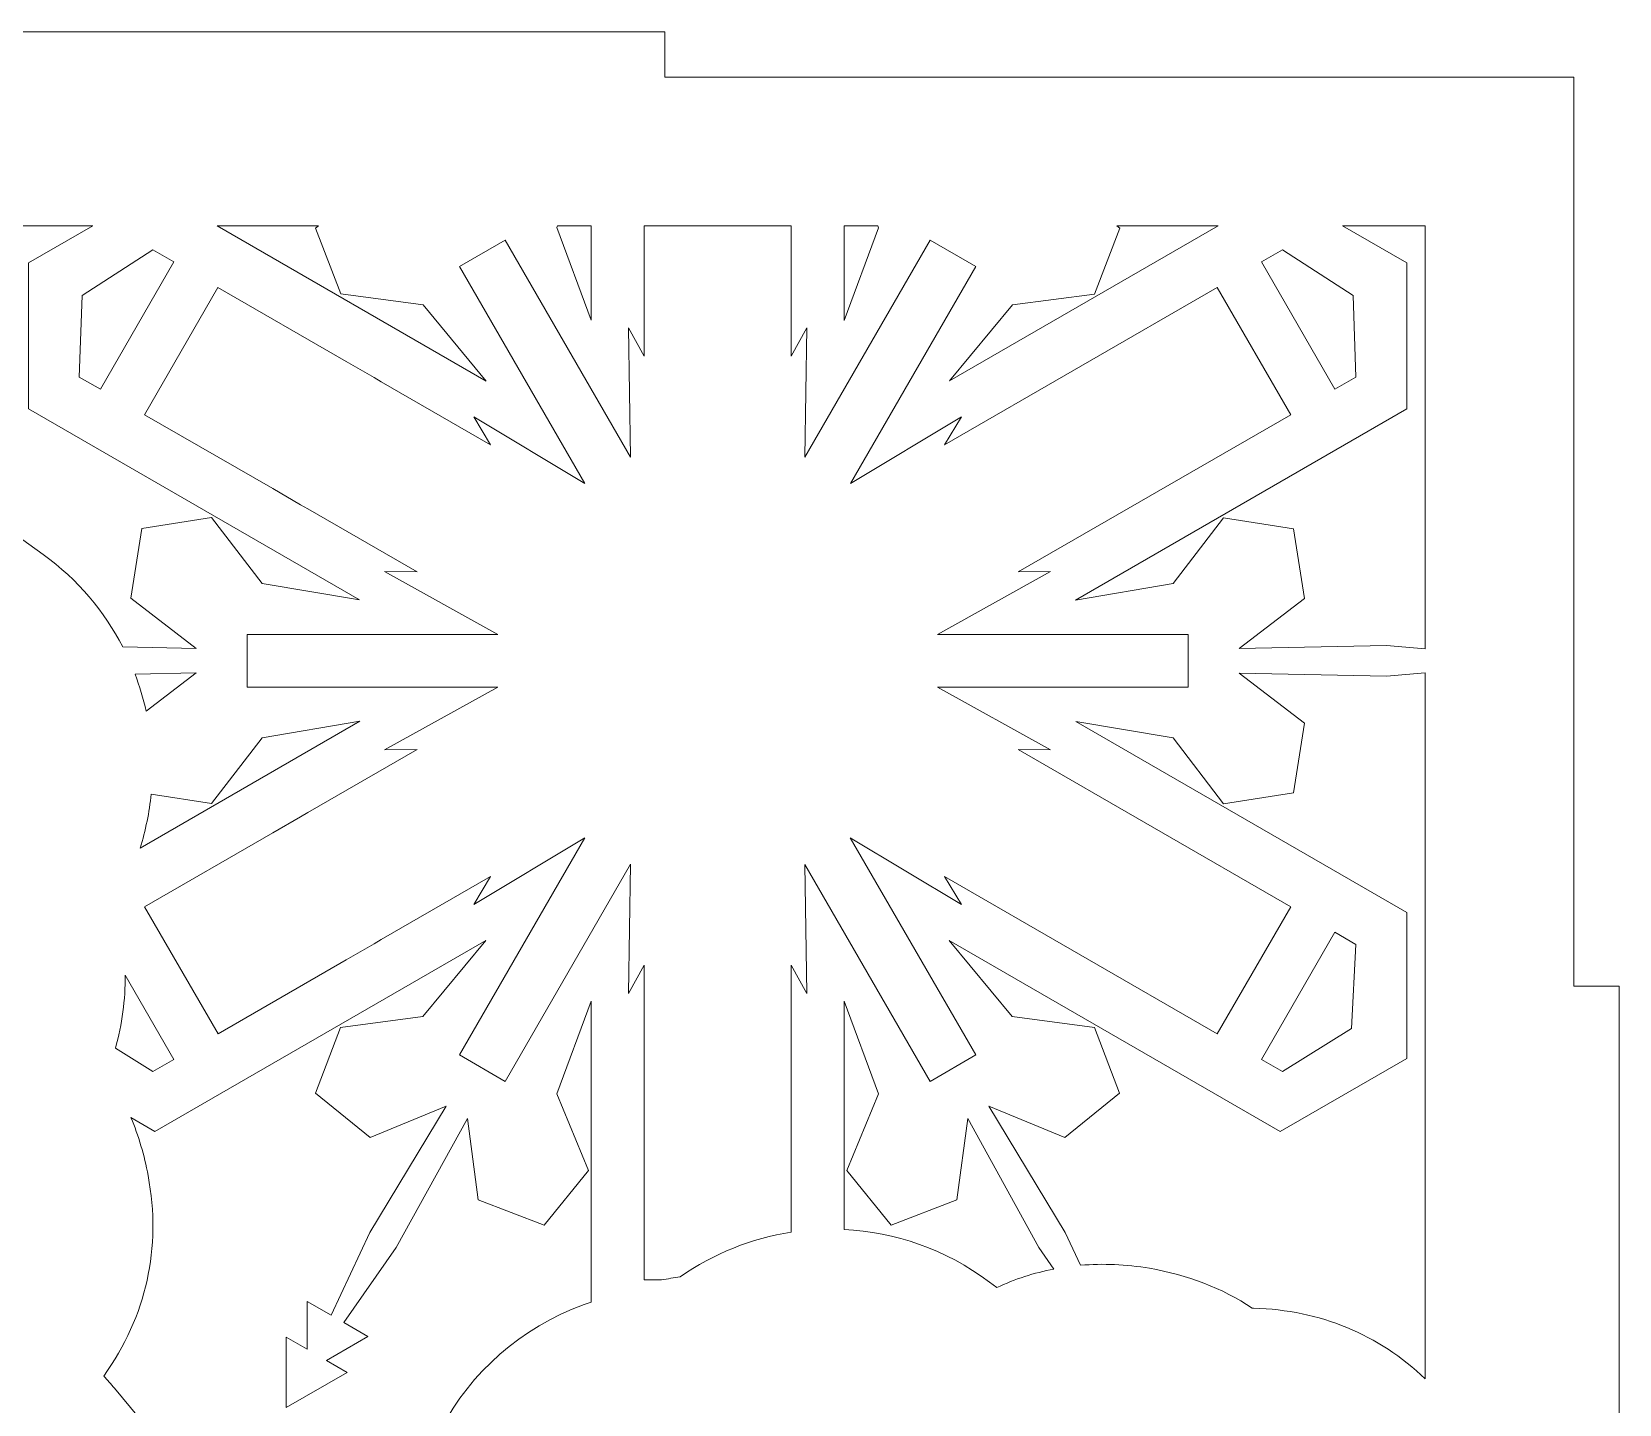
# Model space of a CAD drawing. Header units: millimetres. Extents: x -1983 to 1983, y -412 to 412.
# Drawn here: x -325 to -219.8, y 235.1 to 326 of the extents above; entities that cross this region are included whole.
import ezdxf

# ---------------------------------------------------------------- set-up
doc = ezdxf.new("R2010")
doc.units = ezdxf.units.MM
doc.header["$MEASUREMENT"] = 0
doc.layers.add('Camada 1', color=7, linetype='Continuous')

msp = doc.modelspace()

# ---------------------------------------------------------------- linework, layer by layer
at = {"layer": 'Camada 1', "color": 250, "lineweight": 9}
for points, knots in [([(-523.8491, 202.5711), (-523.8491, 202.5711), (-523.8491, 142.3711), (-523.8491, 142.3711), (-523.8491, 142.3711), (-523.8491, 142.3711), (-526.8491, 142.3711), (-526.8491, 142.3711), (-526.8491, 142.3711), (-526.8491, 142.3711), (-526.8491, 82.1711), (-526.8491, 82.1711), (-526.8491, 82.1711), (-526.8491, 82.1711), (-523.8491, 82.1711), (-523.8491, 82.1711), (-523.8491, 82.1711), (-523.8491, 82.1711), (-523.8491, 21.9711), (-523.8491, 21.9711), (-523.8491, 21.9711), (-523.8491, 21.9711), (-463.6491, 21.9711), (-463.6491, 21.9711), (-463.6491, 21.9711), (-463.6491, 21.9711), (-463.6491, 18.9711), (-463.6491, 18.9711), (-463.6491, 18.9711), (-463.6491, 18.9711), (-403.4491, 18.9711), (-403.4491, 18.9711), (-403.4491, 18.9711), (-403.4491, 18.9711), (-403.4491, 21.9711), (-403.4491, 21.9711), (-403.4491, 21.9711), (-403.4491, 21.9711), (-343.2491, 21.9711), (-343.2491, 21.9711), (-343.2491, 21.9711), (-343.2491, 21.9711), (-343.2491, 18.9711), (-343.2491, 18.9711), (-343.2491, 18.9711), (-343.2491, 18.9711), (-283.0491, 18.9711), (-283.0491, 18.9711), (-283.0491, 18.9711), (-283.0491, 18.9711), (-283.0491, 21.9711), (-283.0491, 21.9711), (-283.0491, 21.9711), (-283.0491, 21.9711), (-222.8491, 21.9711), (-222.8491, 21.9711), (-222.8491, 21.9711), (-222.8491, 21.9711), (-222.8491, 82.1711), (-222.8491, 82.1711), (-222.8491, 82.1711), (-222.8491, 82.1711), (-219.8491, 82.1711), (-219.8491, 82.1711), (-219.8491, 82.1711), (-219.8491, 82.1711), (-219.8491, 142.3711), (-219.8491, 142.3711), (-219.8491, 142.3711), (-219.8491, 142.3711), (-222.8491, 142.3711), (-222.8491, 142.3711), (-222.8491, 142.3711), (-222.8491, 142.3711), (-222.8491, 202.5711), (-222.8491, 202.5711), (-222.8491, 202.5711), (-222.8491, 202.5711), (-219.8491, 202.5711), (-219.8491, 202.5711), (-219.8491, 202.5711), (-219.8491, 202.5711), (-219.8491, 262.7711), (-219.8491, 262.7711), (-219.8491, 262.7711), (-219.8491, 262.7711), (-222.8491, 262.7711), (-222.8491, 262.7711), (-222.8491, 262.7711), (-222.8491, 262.7711), (-222.8491, 322.9711), (-222.8491, 322.9711), (-222.8491, 322.9711), (-222.8491, 322.9711), (-283.0491, 322.9711), (-283.0491, 322.9711), (-283.0491, 322.9711), (-283.0491, 322.9711), (-283.0491, 325.9711), (-283.0491, 325.9711), (-283.0491, 325.9711), (-283.0491, 325.9711), (-343.2491, 325.9711), (-343.2491, 325.9711), (-343.2491, 325.9711), (-343.2491, 325.9711), (-343.2491, 322.9711), (-343.2491, 322.9711), (-343.2491, 322.9711), (-343.2491, 322.9711), (-403.4491, 322.9711), (-403.4491, 322.9711), (-403.4491, 322.9711), (-403.4491, 322.9711), (-403.4491, 325.9711), (-403.4491, 325.9711), (-403.4491, 325.9711), (-403.4491, 325.9711), (-463.6491, 325.9711), (-463.6491, 325.9711), (-463.6491, 325.9711), (-463.6491, 325.9711), (-463.6491, 322.9711), (-463.6491, 322.9711), (-463.6491, 322.9711), (-463.6491, 322.9711), (-523.8491, 322.9711), (-523.8491, 322.9711), (-523.8491, 322.9711), (-523.8491, 322.9711), (-523.8491, 262.7711), (-523.8491, 262.7711), (-523.8491, 262.7711), (-523.8491, 262.7711), (-526.8491, 262.7711), (-526.8491, 262.7711), (-526.8491, 262.7711), (-526.8491, 262.7711), (-526.8491, 202.5711), (-526.8491, 202.5711), (-526.8491, 202.5711), (-526.8491, 202.5711), (-523.8491, 202.5711), (-523.8491, 202.5711)], [0, 0, 0, 0, 0.02702703, 0.02702703, 0.02702703, 0.02702703, 0.05405405, 0.05405405, 0.05405405, 0.05405405, 0.08108108, 0.08108108, 0.08108108, 0.08108108, 0.10810811, 0.10810811, 0.10810811, 0.10810811, 0.13513514, 0.13513514, 0.13513514, 0.13513514, 0.16216216, 0.16216216, 0.16216216, 0.16216216, 0.18918919, 0.18918919, 0.18918919, 0.18918919, 0.21621622, 0.21621622, 0.21621622, 0.21621622, 0.24324324, 0.24324324, 0.24324324, 0.24324324, 0.27027027, 0.27027027, 0.27027027, 0.27027027, 0.2972973, 0.2972973, 0.2972973, 0.2972973, 0.32432432, 0.32432432, 0.32432432, 0.32432432, 0.35135135, 0.35135135, 0.35135135, 0.35135135, 0.37837838, 0.37837838, 0.37837838, 0.37837838, 0.40540541, 0.40540541, 0.40540541, 0.40540541, 0.43243243, 0.43243243, 0.43243243, 0.43243243, 0.45945946, 0.45945946, 0.45945946, 0.45945946, 0.48648649, 0.48648649, 0.48648649, 0.48648649, 0.51351351, 0.51351351, 0.51351351, 0.51351351, 0.54054054, 0.54054054, 0.54054054, 0.54054054, 0.56756757, 0.56756757, 0.56756757, 0.56756757, 0.59459459, 0.59459459, 0.59459459, 0.59459459, 0.62162162, 0.62162162, 0.62162162, 0.62162162, 0.64864865, 0.64864865, 0.64864865, 0.64864865, 0.67567568, 0.67567568, 0.67567568, 0.67567568, 0.7027027, 0.7027027, 0.7027027, 0.7027027, 0.72972973, 0.72972973, 0.72972973, 0.72972973, 0.75675676, 0.75675676, 0.75675676, 0.75675676, 0.78378378, 0.78378378, 0.78378378, 0.78378378, 0.81081081, 0.81081081, 0.81081081, 0.81081081, 0.83783784, 0.83783784, 0.83783784, 0.83783784, 0.86486486, 0.86486486, 0.86486486, 0.86486486, 0.89189189, 0.89189189, 0.89189189, 0.89189189, 0.91891892, 0.91891892, 0.91891892, 0.91891892, 0.94594595, 0.94594595, 0.94594595, 0.94594595, 1, 1, 1, 1]), ([(-369.2129, 313.1269), (-369.2129, 313.1269), (-320.9289, 313.1269), (-320.9289, 313.1269), (-320.9289, 313.1269), (-320.9289, 313.1269), (-325.1932, 310.6673), (-325.1932, 310.6673), (-325.1932, 310.6673), (-325.1932, 310.6673), (-325.1932, 300.9932), (-325.1932, 300.9932), (-325.1932, 300.9932), (-325.1932, 300.9932), (-303.2836, 288.347), (-303.2836, 288.347), (-303.2836, 288.347), (-303.2836, 288.347), (-309.7248, 289.4339), (-309.7248, 289.4339), (-309.7248, 289.4339), (-309.7248, 289.4339), (-313.0689, 293.7903), (-313.0689, 293.7903), (-313.0689, 293.7903), (-313.0689, 293.7903), (-317.6838, 293.0628), (-317.6838, 293.0628), (-317.6838, 293.0628), (-317.6838, 293.0628), (-318.411, 288.4482), (-318.411, 288.4482), (-318.411, 288.4482), (-318.411, 288.4482), (-314.0924, 285.1329), (-314.0924, 285.1329), (-314.0924, 285.1329), (-314.0924, 285.1329), (-318.9457, 285.2298), (-318.9457, 285.2298), (-318.9457, 285.2298), (-320.1606, 287.5814), (-321.9275, 289.6885), (-324.2132, 291.3392), (-324.2132, 291.3392), (-324.2132, 291.3392), (-326.1262, 292.7206), (-326.1262, 292.7206), (-326.1262, 292.7206), (-331.8279, 296.838), (-339.1596, 297.0962), (-344.9797, 293.7461), (-344.9797, 293.7461), (-347.0278, 295.2649), (-349.2642, 296.2735), (-351.6522, 296.76), (-351.6522, 296.76), (-352.2466, 299.3397), (-353.4393, 301.8202), (-355.2457, 303.9871), (-355.2457, 303.9871), (-355.2457, 303.9871), (-356.8397, 305.9004), (-356.8397, 305.9004), (-356.8397, 305.9004), (-359.6764, 309.3042), (-363.2705, 311.3395), (-367.5597, 311.9734), (-367.5597, 311.9734), (-368.094, 312.393), (-368.6463, 312.7775), (-369.2129, 313.1269)], [0, 0, 0, 0, 0.05263158, 0.05263158, 0.05263158, 0.05263158, 0.10526316, 0.10526316, 0.10526316, 0.10526316, 0.15789474, 0.15789474, 0.15789474, 0.15789474, 0.21052632, 0.21052632, 0.21052632, 0.21052632, 0.26315789, 0.26315789, 0.26315789, 0.26315789, 0.31578947, 0.31578947, 0.31578947, 0.31578947, 0.36842105, 0.36842105, 0.36842105, 0.36842105, 0.42105263, 0.42105263, 0.42105263, 0.42105263, 0.47368421, 0.47368421, 0.47368421, 0.47368421, 0.52631579, 0.52631579, 0.52631579, 0.52631579, 0.57894737, 0.57894737, 0.57894737, 0.57894737, 0.63157895, 0.63157895, 0.63157895, 0.63157895, 0.68421053, 0.68421053, 0.68421053, 0.68421053, 0.73684211, 0.73684211, 0.73684211, 0.73684211, 0.78947368, 0.78947368, 0.78947368, 0.78947368, 0.84210526, 0.84210526, 0.84210526, 0.84210526, 0.89473684, 0.89473684, 0.89473684, 0.89473684, 1, 1, 1, 1]), ([(-284.4223, 313.1269), (-284.4223, 313.1269), (-274.6938, 313.1269), (-274.6938, 313.1269), (-274.6938, 313.1269), (-274.6938, 313.1269), (-274.6938, 312.8353), (-274.6938, 312.8353), (-274.6938, 312.8353), (-274.6938, 312.8353), (-274.6938, 304.4846), (-274.6938, 304.4846), (-274.6938, 304.4846), (-274.6938, 304.4846), (-273.6507, 306.3663), (-273.6507, 306.3663), (-273.6507, 306.3663), (-273.6507, 306.3663), (-273.7914, 297.8007), (-273.7914, 297.8007), (-273.7914, 297.8007), (-273.7914, 297.8007), (-265.4929, 312.1725), (-265.4929, 312.1725), (-265.4929, 312.1725), (-265.4929, 312.1725), (-262.4668, 310.4213), (-262.4668, 310.4213), (-262.4668, 310.4213), (-262.4668, 310.4213), (-270.7655, 296.0493), (-270.7655, 296.0493), (-270.7655, 296.0493), (-270.7655, 296.0493), (-263.4168, 300.4564), (-263.4168, 300.4564), (-263.4168, 300.4564), (-263.4168, 300.4564), (-264.5251, 298.6081), (-264.5251, 298.6081), (-264.5251, 298.6081), (-264.5251, 298.6081), (-246.4709, 309.0355), (-246.4709, 309.0355), (-246.4709, 309.0355), (-246.4709, 309.0355), (-241.6059, 300.609), (-241.6059, 300.609), (-241.6059, 300.609), (-241.6059, 300.609), (-259.6505, 290.1922), (-259.6505, 290.1922), (-259.6505, 290.1922), (-259.6505, 290.1922), (-257.5093, 290.2245), (-257.5093, 290.2245), (-257.5093, 290.2245), (-257.5093, 290.2245), (-264.998, 286.0613), (-264.998, 286.0613), (-264.998, 286.0613), (-264.998, 286.0613), (-248.4019, 286.0613), (-248.4019, 286.0613), (-248.4019, 286.0613), (-248.4019, 286.0613), (-248.4019, 282.569), (-248.4019, 282.569), (-248.4019, 282.569), (-248.4019, 282.569), (-264.998, 282.569), (-264.998, 282.569), (-264.998, 282.569), (-264.998, 282.569), (-257.5093, 278.4057), (-257.5093, 278.4057), (-257.5093, 278.4057), (-257.5093, 278.4057), (-259.6616, 278.4432), (-259.6616, 278.4432), (-259.6616, 278.4432), (-259.6616, 278.4432), (-241.6075, 268.0223), (-241.6075, 268.0223), (-241.6075, 268.0223), (-241.6075, 268.0223), (-246.4716, 259.5971), (-246.4716, 259.5971), (-246.4716, 259.5971), (-246.4716, 259.5971), (-264.5251, 270.0151), (-264.5251, 270.0151), (-264.5251, 270.0151), (-264.5251, 270.0151), (-263.4168, 268.1716), (-263.4168, 268.1716), (-263.4168, 268.1716), (-263.4168, 268.1716), (-270.7692, 272.5826), (-270.7692, 272.5826), (-270.7692, 272.5826), (-270.7692, 272.5826), (-262.4668, 258.205), (-262.4668, 258.205), (-262.4668, 258.205), (-262.4668, 258.205), (-265.4929, 256.4574), (-265.4929, 256.4574), (-265.4929, 256.4574), (-265.4929, 256.4574), (-273.7914, 270.8259), (-273.7914, 270.8259), (-273.7914, 270.8259), (-273.7914, 270.8259), (-273.6507, 262.2657), (-273.6507, 262.2657), (-273.6507, 262.2657), (-273.6507, 262.2657), (-274.6938, 264.149), (-274.6938, 264.149), (-274.6938, 264.149), (-274.6938, 264.149), (-274.6938, 246.4642), (-274.6938, 246.4642), (-274.6938, 246.4642), (-277.2992, 246.0614), (-279.8199, 245.0669), (-282.0445, 243.4999), (-282.0445, 243.4999), (-282.4526, 243.4496), (-282.8618, 243.3842), (-283.2712, 243.3041), (-283.2712, 243.3041), (-283.2712, 243.3041), (-284.4223, 243.3041), (-284.4223, 243.3041), (-284.4223, 243.3041), (-284.4223, 243.3041), (-284.4223, 264.149), (-284.4223, 264.149), (-284.4223, 264.149), (-284.4223, 264.149), (-285.4678, 262.2657), (-285.4678, 262.2657), (-285.4678, 262.2657), (-285.4678, 262.2657), (-285.3254, 270.8333), (-285.3254, 270.8333), (-285.3254, 270.8333), (-285.3254, 270.8333), (-293.6236, 256.4574), (-293.6236, 256.4574), (-293.6236, 256.4574), (-293.6236, 256.4574), (-296.654, 258.205), (-296.654, 258.205), (-296.654, 258.205), (-296.654, 258.205), (-288.3514, 272.5826), (-288.3514, 272.5826), (-288.3514, 272.5826), (-288.3514, 272.5826), (-295.7004, 268.1716), (-295.7004, 268.1716), (-295.7004, 268.1716), (-295.7004, 268.1716), (-294.5914, 270.0151), (-294.5914, 270.0151), (-294.5914, 270.0151), (-294.5914, 270.0151), (-301.828, 265.8429), (-301.828, 265.8429), (-301.828, 265.8429), (-301.828, 265.8429), (-302.3083, 265.5645), (-302.3083, 265.5645), (-302.3083, 265.5645), (-302.3083, 265.5645), (-304.1569, 264.497), (-304.1569, 264.497), (-304.1569, 264.497), (-304.1569, 264.497), (-312.6429, 259.5964), (-312.6429, 259.5964), (-312.6429, 259.5964), (-312.6429, 259.5964), (-317.5063, 268.0203), (-317.5063, 268.0203), (-317.5063, 268.0203), (-317.5063, 268.0203), (-309.019, 272.9222), (-309.019, 272.9222), (-309.019, 272.9222), (-309.019, 272.9222), (-307.1728, 273.9842), (-307.1728, 273.9842), (-307.1728, 273.9842), (-307.1728, 273.9842), (-306.6907, 274.2658), (-306.6907, 274.2658), (-306.6907, 274.2658), (-306.6907, 274.2658), (-299.4538, 278.4432), (-299.4538, 278.4432), (-299.4538, 278.4432), (-299.4538, 278.4432), (-301.6079, 278.4057), (-301.6079, 278.4057), (-301.6079, 278.4057), (-301.6079, 278.4057), (-294.1184, 282.569), (-294.1184, 282.569), (-294.1184, 282.569), (-294.1184, 282.569), (-310.7142, 282.569), (-310.7142, 282.569), (-310.7142, 282.569), (-310.7142, 282.569), (-310.7142, 286.0613), (-310.7142, 286.0613), (-310.7142, 286.0613), (-310.7142, 286.0613), (-294.1162, 286.0613), (-294.1162, 286.0613), (-294.1162, 286.0613), (-294.1162, 286.0613), (-301.6079, 290.2245), (-301.6079, 290.2245), (-301.6079, 290.2245), (-301.6079, 290.2245), (-299.4627, 290.1922), (-299.4627, 290.1922), (-299.4627, 290.1922), (-299.4627, 290.1922), (-306.6907, 294.3662), (-306.6907, 294.3662), (-306.6907, 294.3662), (-306.6907, 294.3662), (-307.1728, 294.6373), (-307.1728, 294.6373), (-307.1728, 294.6373), (-307.1728, 294.6373), (-309.019, 295.7101), (-309.019, 295.7101), (-309.019, 295.7101), (-309.019, 295.7101), (-317.5079, 300.6093), (-317.5079, 300.6093), (-317.5079, 300.6093), (-317.5079, 300.6093), (-312.6445, 309.0341), (-312.6445, 309.0341), (-312.6445, 309.0341), (-312.6445, 309.0341), (-304.1569, 304.1309), (-304.1569, 304.1309), (-304.1569, 304.1309), (-304.1569, 304.1309), (-302.3083, 303.0655), (-302.3083, 303.0655), (-302.3083, 303.0655), (-302.3083, 303.0655), (-301.828, 302.786), (-301.828, 302.786), (-301.828, 302.786), (-301.828, 302.786), (-294.5897, 298.6081), (-294.5897, 298.6081), (-294.5897, 298.6081), (-294.5897, 298.6081), (-295.7004, 300.4564), (-295.7004, 300.4564), (-295.7004, 300.4564), (-295.7004, 300.4564), (-288.3514, 296.0493), (-288.3514, 296.0493), (-288.3514, 296.0493), (-288.3514, 296.0493), (-296.654, 310.4213), (-296.654, 310.4213), (-296.654, 310.4213), (-296.654, 310.4213), (-293.6236, 312.1725), (-293.6236, 312.1725), (-293.6236, 312.1725), (-293.6236, 312.1725), (-285.3254, 297.7973), (-285.3254, 297.7973), (-285.3254, 297.7973), (-285.3254, 297.7973), (-285.4678, 306.3663), (-285.4678, 306.3663), (-285.4678, 306.3663), (-285.4678, 306.3663), (-284.4223, 304.4846), (-284.4223, 304.4846), (-284.4223, 304.4846), (-284.4223, 304.4846), (-284.4223, 312.8353), (-284.4223, 312.8353), (-284.4223, 312.8353), (-284.4223, 312.8353), (-284.4223, 313.1269), (-284.4223, 313.1269)], [0, 0, 0, 0, 0.01298701, 0.01298701, 0.01298701, 0.01298701, 0.02597403, 0.02597403, 0.02597403, 0.02597403, 0.03896104, 0.03896104, 0.03896104, 0.03896104, 0.05194805, 0.05194805, 0.05194805, 0.05194805, 0.06493506, 0.06493506, 0.06493506, 0.06493506, 0.07792208, 0.07792208, 0.07792208, 0.07792208, 0.09090909, 0.09090909, 0.09090909, 0.09090909, 0.1038961, 0.1038961, 0.1038961, 0.1038961, 0.11688312, 0.11688312, 0.11688312, 0.11688312, 0.12987013, 0.12987013, 0.12987013, 0.12987013, 0.14285714, 0.14285714, 0.14285714, 0.14285714, 0.15584416, 0.15584416, 0.15584416, 0.15584416, 0.16883117, 0.16883117, 0.16883117, 0.16883117, 0.18181818, 0.18181818, 0.18181818, 0.18181818, 0.19480519, 0.19480519, 0.19480519, 0.19480519, 0.20779221, 0.20779221, 0.20779221, 0.20779221, 0.22077922, 0.22077922, 0.22077922, 0.22077922, 0.23376623, 0.23376623, 0.23376623, 0.23376623, 0.24675325, 0.24675325, 0.24675325, 0.24675325, 0.25974026, 0.25974026, 0.25974026, 0.25974026, 0.27272727, 0.27272727, 0.27272727, 0.27272727, 0.28571429, 0.28571429, 0.28571429, 0.28571429, 0.2987013, 0.2987013, 0.2987013, 0.2987013, 0.31168831, 0.31168831, 0.31168831, 0.31168831, 0.32467532, 0.32467532, 0.32467532, 0.32467532, 0.33766234, 0.33766234, 0.33766234, 0.33766234, 0.35064935, 0.35064935, 0.35064935, 0.35064935, 0.36363636, 0.36363636, 0.36363636, 0.36363636, 0.37662338, 0.37662338, 0.37662338, 0.37662338, 0.38961039, 0.38961039, 0.38961039, 0.38961039, 0.4025974, 0.4025974, 0.4025974, 0.4025974, 0.41558442, 0.41558442, 0.41558442, 0.41558442, 0.42857143, 0.42857143, 0.42857143, 0.42857143, 0.44155844, 0.44155844, 0.44155844, 0.44155844, 0.45454545, 0.45454545, 0.45454545, 0.45454545, 0.46753247, 0.46753247, 0.46753247, 0.46753247, 0.48051948, 0.48051948, 0.48051948, 0.48051948, 0.49350649, 0.49350649, 0.49350649, 0.49350649, 0.50649351, 0.50649351, 0.50649351, 0.50649351, 0.51948052, 0.51948052, 0.51948052, 0.51948052, 0.53246753, 0.53246753, 0.53246753, 0.53246753, 0.54545455, 0.54545455, 0.54545455, 0.54545455, 0.55844156, 0.55844156, 0.55844156, 0.55844156, 0.57142857, 0.57142857, 0.57142857, 0.57142857, 0.58441558, 0.58441558, 0.58441558, 0.58441558, 0.5974026, 0.5974026, 0.5974026, 0.5974026, 0.61038961, 0.61038961, 0.61038961, 0.61038961, 0.62337662, 0.62337662, 0.62337662, 0.62337662, 0.63636364, 0.63636364, 0.63636364, 0.63636364, 0.64935065, 0.64935065, 0.64935065, 0.64935065, 0.66233766, 0.66233766, 0.66233766, 0.66233766, 0.67532468, 0.67532468, 0.67532468, 0.67532468, 0.68831169, 0.68831169, 0.68831169, 0.68831169, 0.7012987, 0.7012987, 0.7012987, 0.7012987, 0.71428571, 0.71428571, 0.71428571, 0.71428571, 0.72727273, 0.72727273, 0.72727273, 0.72727273, 0.74025974, 0.74025974, 0.74025974, 0.74025974, 0.75324675, 0.75324675, 0.75324675, 0.75324675, 0.76623377, 0.76623377, 0.76623377, 0.76623377, 0.77922078, 0.77922078, 0.77922078, 0.77922078, 0.79220779, 0.79220779, 0.79220779, 0.79220779, 0.80519481, 0.80519481, 0.80519481, 0.80519481, 0.81818182, 0.81818182, 0.81818182, 0.81818182, 0.83116883, 0.83116883, 0.83116883, 0.83116883, 0.84415584, 0.84415584, 0.84415584, 0.84415584, 0.85714286, 0.85714286, 0.85714286, 0.85714286, 0.87012987, 0.87012987, 0.87012987, 0.87012987, 0.88311688, 0.88311688, 0.88311688, 0.88311688, 0.8961039, 0.8961039, 0.8961039, 0.8961039, 0.90909091, 0.90909091, 0.90909091, 0.90909091, 0.92207792, 0.92207792, 0.92207792, 0.92207792, 0.93506494, 0.93506494, 0.93506494, 0.93506494, 0.94805195, 0.94805195, 0.94805195, 0.94805195, 0.96103896, 0.96103896, 0.96103896, 0.96103896, 0.97402597, 0.97402597, 0.97402597, 0.97402597, 1, 1, 1, 1]), ([(-312.7083, 313.1269), (-312.7083, 313.1269), (-305.9872, 313.1269), (-305.9872, 313.1269), (-305.9872, 313.1269), (-305.9872, 313.1269), (-306.1884, 312.9639), (-306.1884, 312.9639), (-306.1884, 312.9639), (-306.1884, 312.9639), (-304.5128, 308.6051), (-304.5128, 308.6051), (-304.5128, 308.6051), (-304.5128, 308.6051), (-299.0653, 307.8827), (-299.0653, 307.8827), (-299.0653, 307.8827), (-299.0653, 307.8827), (-294.8838, 302.835), (-294.8838, 302.835), (-294.8838, 302.835), (-294.8838, 302.835), (-312.7083, 313.1269), (-312.7083, 313.1269)], [0, 0, 0, 0, 0.14285714, 0.14285714, 0.14285714, 0.14285714, 0.28571429, 0.28571429, 0.28571429, 0.28571429, 0.42857143, 0.42857143, 0.42857143, 0.42857143, 0.57142857, 0.57142857, 0.57142857, 0.57142857, 0.71428571, 0.71428571, 0.71428571, 0.71428571, 1, 1, 1, 1]), ([(-290.1554, 313.1269), (-290.1554, 313.1269), (-287.9328, 313.1269), (-287.9328, 313.1269), (-287.9328, 313.1269), (-287.9328, 313.1269), (-287.9328, 306.8794), (-287.9328, 306.8794), (-287.9328, 306.8794), (-287.9328, 306.8794), (-290.2077, 313.0003), (-290.2077, 313.0003), (-290.2077, 313.0003), (-290.2077, 313.0003), (-290.1554, 313.1269), (-290.1554, 313.1269)], [0, 0, 0, 0, 0.2, 0.2, 0.2, 0.2, 0.4, 0.4, 0.4, 0.4, 0.6, 0.6, 0.6, 0.6, 1, 1, 1, 1]), ([(-271.184, 313.1269), (-271.184, 313.1269), (-268.9537, 313.1269), (-268.9537, 313.1269), (-268.9537, 313.1269), (-268.9537, 313.1269), (-268.8983, 312.9939), (-268.8983, 312.9939), (-268.8983, 312.9939), (-268.8983, 312.9939), (-271.184, 306.8466), (-271.184, 306.8466), (-271.184, 306.8466), (-271.184, 306.8466), (-271.184, 313.1269), (-271.184, 313.1269)], [0, 0, 0, 0, 0.2, 0.2, 0.2, 0.2, 0.4, 0.4, 0.4, 0.4, 0.6, 0.6, 0.6, 0.6, 1, 1, 1, 1]), ([(-253.1266, 313.1269), (-253.1266, 313.1269), (-246.4078, 313.1269), (-246.4078, 313.1269), (-246.4078, 313.1269), (-246.4078, 313.1269), (-264.2041, 302.8525), (-264.2041, 302.8525), (-264.2041, 302.8525), (-264.2041, 302.8525), (-260.0407, 307.8814), (-260.0407, 307.8814), (-260.0407, 307.8814), (-260.0407, 307.8814), (-254.595, 308.598), (-254.595, 308.598), (-254.595, 308.598), (-254.595, 308.598), (-252.9189, 312.9591), (-252.9189, 312.9591), (-252.9189, 312.9591), (-252.9189, 312.9591), (-253.1266, 313.1269), (-253.1266, 313.1269)], [0, 0, 0, 0, 0.14285714, 0.14285714, 0.14285714, 0.14285714, 0.28571429, 0.28571429, 0.28571429, 0.28571429, 0.42857143, 0.42857143, 0.42857143, 0.42857143, 0.57142857, 0.57142857, 0.57142857, 0.57142857, 0.71428571, 0.71428571, 0.71428571, 0.71428571, 1, 1, 1, 1]), ([(-238.1858, 313.1269), (-238.1858, 313.1269), (-232.6932, 313.1269), (-232.6932, 313.1269), (-232.6932, 313.1269), (-232.6932, 313.1269), (-232.6932, 285.0995), (-232.6932, 285.0995), (-232.6932, 285.0995), (-232.6932, 285.0995), (-235.2571, 285.3207), (-235.2571, 285.3207), (-235.2571, 285.3207), (-235.2571, 285.3207), (-245.0225, 285.1241), (-245.0225, 285.1241), (-245.0225, 285.1241), (-245.0225, 285.1241), (-240.7028, 288.4371), (-240.7028, 288.4371), (-240.7028, 288.4371), (-240.7028, 288.4371), (-241.4293, 293.0521), (-241.4293, 293.0521), (-241.4293, 293.0521), (-241.4293, 293.0521), (-246.0473, 293.7815), (-246.0473, 293.7815), (-246.0473, 293.7815), (-246.0473, 293.7815), (-249.3916, 289.4265), (-249.3916, 289.4265), (-249.3916, 289.4265), (-249.3916, 289.4265), (-255.8551, 288.3291), (-255.8551, 288.3291), (-255.8551, 288.3291), (-255.8551, 288.3291), (-233.9213, 300.9932), (-233.9213, 300.9932), (-233.9213, 300.9932), (-233.9213, 300.9932), (-233.9213, 310.6673), (-233.9213, 310.6673), (-233.9213, 310.6673), (-233.9213, 310.6673), (-238.1858, 313.1269), (-238.1858, 313.1269)], [0, 0, 0, 0, 0.07692308, 0.07692308, 0.07692308, 0.07692308, 0.15384615, 0.15384615, 0.15384615, 0.15384615, 0.23076923, 0.23076923, 0.23076923, 0.23076923, 0.30769231, 0.30769231, 0.30769231, 0.30769231, 0.38461538, 0.38461538, 0.38461538, 0.38461538, 0.46153846, 0.46153846, 0.46153846, 0.46153846, 0.53846154, 0.53846154, 0.53846154, 0.53846154, 0.61538462, 0.61538462, 0.61538462, 0.61538462, 0.69230769, 0.69230769, 0.69230769, 0.69230769, 0.76923077, 0.76923077, 0.76923077, 0.76923077, 0.84615385, 0.84615385, 0.84615385, 0.84615385, 1, 1, 1, 1]), ([(-315.5672, 310.7224), (-315.5672, 310.7224), (-320.432, 302.2962), (-320.432, 302.2962), (-320.432, 302.2962), (-320.432, 302.2962), (-321.8279, 303.102), (-321.8279, 303.102), (-321.8279, 303.102), (-321.8279, 303.102), (-321.6398, 308.4967), (-321.6398, 308.4967), (-321.6398, 308.4967), (-321.6398, 308.4967), (-316.9655, 311.5302), (-316.9655, 311.5302), (-316.9655, 311.5302), (-316.9655, 311.5302), (-315.5672, 310.7224), (-315.5672, 310.7224)], [0, 0, 0, 0, 0.16666667, 0.16666667, 0.16666667, 0.16666667, 0.33333333, 0.33333333, 0.33333333, 0.33333333, 0.5, 0.5, 0.5, 0.5, 0.66666667, 0.66666667, 0.66666667, 0.66666667, 1, 1, 1, 1]), ([(-238.6824, 302.2962), (-238.6824, 302.2962), (-243.5479, 310.7238), (-243.5479, 310.7238), (-243.5479, 310.7238), (-243.5479, 310.7238), (-242.151, 311.5302), (-242.151, 311.5302), (-242.151, 311.5302), (-242.151, 311.5302), (-237.4746, 308.4967), (-237.4746, 308.4967), (-237.4746, 308.4967), (-237.4746, 308.4967), (-237.2869, 303.102), (-237.2869, 303.102), (-237.2869, 303.102), (-237.2869, 303.102), (-238.6824, 302.2962), (-238.6824, 302.2962)], [0, 0, 0, 0, 0.16666667, 0.16666667, 0.16666667, 0.16666667, 0.33333333, 0.33333333, 0.33333333, 0.33333333, 0.5, 0.5, 0.5, 0.5, 0.66666667, 0.66666667, 0.66666667, 0.66666667, 1, 1, 1, 1]), ([(-317.4047, 280.9653), (-317.5896, 281.8014), (-317.835, 282.6241), (-318.1406, 283.4272), (-318.1406, 283.4272), (-318.1406, 283.4272), (-314.0924, 283.5078), (-314.0924, 283.5078), (-314.0924, 283.5078), (-314.0924, 283.5078), (-317.4047, 280.9653), (-317.4047, 280.9653)], [0, 0, 0, 0, 0.25, 0.25, 0.25, 0.25, 0.5, 0.5, 0.5, 0.5, 1, 1, 1, 1]), ([(-232.6932, 283.5214), (-232.6932, 283.5214), (-232.6932, 236.7525), (-232.6932, 236.7525), (-232.6932, 236.7525), (-235.8077, 239.7174), (-239.6391, 241.2993), (-244.063, 241.4384), (-244.063, 241.4384), (-244.0955, 241.4397), (-244.1278, 241.4404), (-244.1596, 241.4414), (-244.1596, 241.4414), (-246.1462, 242.7607), (-248.4255, 243.6471), (-250.9593, 244.0741), (-250.9593, 244.0741), (-252.5165, 244.3362), (-254.04, 244.403), (-255.5193, 244.277), (-255.5193, 244.277), (-255.5193, 244.277), (-256.5374, 246.4531), (-256.5374, 246.4531), (-256.5374, 246.4531), (-256.5374, 246.4531), (-261.5896, 254.8111), (-261.5896, 254.8111), (-261.5896, 254.8111), (-261.5896, 254.8111), (-256.5594, 252.7309), (-256.5594, 252.7309), (-256.5594, 252.7309), (-256.5594, 252.7309), (-252.9338, 255.6681), (-252.9338, 255.6681), (-252.9338, 255.6681), (-252.9338, 255.6681), (-254.6021, 260.0252), (-254.6021, 260.0252), (-254.6021, 260.0252), (-254.6021, 260.0252), (-260.0516, 260.7459), (-260.0516, 260.7459), (-260.0516, 260.7459), (-260.0516, 260.7459), (-264.2294, 265.7916), (-264.2294, 265.7916), (-264.2294, 265.7916), (-264.2294, 265.7916), (-242.2989, 253.1319), (-242.2989, 253.1319), (-242.2989, 253.1319), (-242.2989, 253.1319), (-233.9213, 257.9667), (-233.9213, 257.9667), (-233.9213, 257.9667), (-233.9213, 257.9667), (-233.9213, 267.6409), (-233.9213, 267.6409), (-233.9213, 267.6409), (-233.9213, 267.6409), (-255.8264, 280.285), (-255.8264, 280.285), (-255.8264, 280.285), (-255.8264, 280.285), (-249.3916, 279.1967), (-249.3916, 279.1967), (-249.3916, 279.1967), (-249.3916, 279.1967), (-246.0473, 274.8376), (-246.0473, 274.8376), (-246.0473, 274.8376), (-246.0473, 274.8376), (-241.4293, 275.5691), (-241.4293, 275.5691), (-241.4293, 275.5691), (-241.4293, 275.5691), (-240.7028, 280.1861), (-240.7028, 280.1861), (-240.7028, 280.1861), (-240.7028, 280.1861), (-245.0225, 283.5008), (-245.0225, 283.5008), (-245.0225, 283.5008), (-245.0225, 283.5008), (-235.2571, 283.2999), (-235.2571, 283.2999), (-235.2571, 283.2999), (-235.2571, 283.2999), (-232.6932, 283.5214), (-232.6932, 283.5214)], [0, 0, 0, 0, 0.04166667, 0.04166667, 0.04166667, 0.04166667, 0.08333333, 0.08333333, 0.08333333, 0.08333333, 0.125, 0.125, 0.125, 0.125, 0.16666667, 0.16666667, 0.16666667, 0.16666667, 0.20833333, 0.20833333, 0.20833333, 0.20833333, 0.25, 0.25, 0.25, 0.25, 0.29166667, 0.29166667, 0.29166667, 0.29166667, 0.33333333, 0.33333333, 0.33333333, 0.33333333, 0.375, 0.375, 0.375, 0.375, 0.41666667, 0.41666667, 0.41666667, 0.41666667, 0.45833333, 0.45833333, 0.45833333, 0.45833333, 0.5, 0.5, 0.5, 0.5, 0.54166667, 0.54166667, 0.54166667, 0.54166667, 0.58333333, 0.58333333, 0.58333333, 0.58333333, 0.625, 0.625, 0.625, 0.625, 0.66666667, 0.66666667, 0.66666667, 0.66666667, 0.70833333, 0.70833333, 0.70833333, 0.70833333, 0.75, 0.75, 0.75, 0.75, 0.79166667, 0.79166667, 0.79166667, 0.79166667, 0.83333333, 0.83333333, 0.83333333, 0.83333333, 0.875, 0.875, 0.875, 0.875, 0.91666667, 0.91666667, 0.91666667, 0.91666667, 1, 1, 1, 1]), ([(-317.8053, 271.9055), (-317.4326, 273.0782), (-317.1896, 274.2769), (-317.0725, 275.482), (-317.0725, 275.482), (-317.0725, 275.482), (-313.0689, 274.8507), (-313.0689, 274.8507), (-313.0689, 274.8507), (-313.0689, 274.8507), (-309.7248, 279.2068), (-309.7248, 279.2068), (-309.7248, 279.2068), (-309.7248, 279.2068), (-303.2617, 280.3012), (-303.2617, 280.3012), (-303.2617, 280.3012), (-303.2617, 280.3012), (-317.8053, 271.9055), (-317.8053, 271.9055)], [0, 0, 0, 0, 0.16666667, 0.16666667, 0.16666667, 0.16666667, 0.33333333, 0.33333333, 0.33333333, 0.33333333, 0.5, 0.5, 0.5, 0.5, 0.66666667, 0.66666667, 0.66666667, 0.66666667, 1, 1, 1, 1]), ([(-243.5479, 257.9096), (-243.5479, 257.9096), (-238.6838, 266.3345), (-238.6838, 266.3345), (-238.6838, 266.3345), (-238.6838, 266.3345), (-237.2869, 265.5283), (-237.2869, 265.5283), (-237.2869, 265.5283), (-237.2869, 265.5283), (-237.5793, 259.9618), (-237.5793, 259.9618), (-237.5793, 259.9618), (-237.5793, 259.9618), (-242.151, 257.1035), (-242.151, 257.1035), (-242.151, 257.1035), (-242.151, 257.1035), (-243.5479, 257.9096), (-243.5479, 257.9096)], [0, 0, 0, 0, 0.16666667, 0.16666667, 0.16666667, 0.16666667, 0.33333333, 0.33333333, 0.33333333, 0.33333333, 0.5, 0.5, 0.5, 0.5, 0.66666667, 0.66666667, 0.66666667, 0.66666667, 1, 1, 1, 1]), ([(-287.9328, 241.8432), (-287.9328, 241.8432), (-288.4037, 241.672), (-288.4037, 241.672), (-288.4037, 241.672), (-296.8353, 238.6055), (-301.54, 229.7536), (-299.3634, 221.0497), (-299.3634, 221.0497), (-299.2178, 220.468), (-299.0869, 219.8829), (-298.969, 219.2952), (-298.969, 219.2952), (-300.3616, 219.4869), (-301.8051, 219.5102), (-303.289, 219.3614), (-303.289, 219.3614), (-305.3732, 219.1518), (-307.3108, 218.6255), (-309.077, 217.7967), (-309.077, 217.7967), (-310.7613, 218.4141), (-312.5244, 218.8237), (-314.3368, 219.0116), (-314.3368, 219.0116), (-313.1117, 224.1803), (-314.2547, 229.8373), (-317.9023, 234.2139), (-317.9023, 234.2139), (-317.9023, 234.2139), (-319.4963, 236.127), (-319.4963, 236.127), (-319.4963, 236.127), (-319.7299, 236.4075), (-319.9693, 236.6792), (-320.213, 236.9416), (-320.213, 236.9416), (-317.374, 240.9316), (-316.3842, 245.3988), (-317.2713, 250.2136), (-317.2713, 250.2136), (-317.5218, 251.5734), (-317.9026, 252.8534), (-318.411, 254.0518), (-318.411, 254.0518), (-318.411, 254.0518), (-316.8169, 253.1319), (-316.8169, 253.1319), (-316.8169, 253.1319), (-316.8169, 253.1319), (-294.9074, 265.7812), (-294.9074, 265.7812), (-294.9074, 265.7812), (-294.9074, 265.7812), (-299.071, 260.751), (-299.071, 260.751), (-299.071, 260.751), (-299.071, 260.751), (-304.5215, 260.0323), (-304.5215, 260.0323), (-304.5215, 260.0323), (-304.5215, 260.0323), (-306.1938, 255.6739), (-306.1938, 255.6739), (-306.1938, 255.6739), (-306.1938, 255.6739), (-302.5653, 252.7326), (-302.5653, 252.7326), (-302.5653, 252.7326), (-302.5653, 252.7326), (-297.531, 254.8177), (-297.531, 254.8177), (-297.531, 254.8177), (-297.531, 254.8177), (-302.5879, 246.4567), (-302.5879, 246.4567), (-302.5879, 246.4567), (-302.5879, 246.4567), (-305.1541, 240.9658), (-305.1541, 240.9658), (-305.1541, 240.9658), (-305.1541, 240.9658), (-306.7495, 241.8867), (-306.7495, 241.8867), (-306.7495, 241.8867), (-306.7495, 241.8867), (-306.7495, 238.7162), (-306.7495, 238.7162), (-306.7495, 238.7162), (-306.7495, 238.7162), (-308.1218, 239.5126), (-308.1218, 239.5126), (-308.1218, 239.5126), (-308.1218, 239.5126), (-308.1218, 234.854), (-308.1218, 234.854), (-308.1218, 234.854), (-308.1218, 234.854), (-304.0847, 237.1812), (-304.0847, 237.1812), (-304.0847, 237.1812), (-304.0847, 237.1812), (-305.4552, 237.9721), (-305.4552, 237.9721), (-305.4552, 237.9721), (-305.4552, 237.9721), (-302.7128, 239.5578), (-302.7128, 239.5578), (-302.7128, 239.5578), (-302.7128, 239.5578), (-304.3051, 240.478), (-304.3051, 240.478), (-304.3051, 240.478), (-304.3051, 240.478), (-300.8349, 245.4488), (-300.8349, 245.4488), (-300.8349, 245.4488), (-300.8349, 245.4488), (-296.1257, 254.0059), (-296.1257, 254.0059), (-296.1257, 254.0059), (-296.1257, 254.0059), (-295.4104, 248.6034), (-295.4104, 248.6034), (-295.4104, 248.6034), (-295.4104, 248.6034), (-291.0527, 246.9314), (-291.0527, 246.9314), (-291.0527, 246.9314), (-291.0527, 246.9314), (-288.1131, 250.5604), (-288.1131, 250.5604), (-288.1131, 250.5604), (-288.1131, 250.5604), (-290.2164, 255.638), (-290.2164, 255.638), (-290.2164, 255.638), (-290.2164, 255.638), (-287.9328, 261.7762), (-287.9328, 261.7762), (-287.9328, 261.7762), (-287.9328, 261.7762), (-287.9328, 241.8432), (-287.9328, 241.8432)], [0, 0, 0, 0, 0.02702703, 0.02702703, 0.02702703, 0.02702703, 0.05405405, 0.05405405, 0.05405405, 0.05405405, 0.08108108, 0.08108108, 0.08108108, 0.08108108, 0.10810811, 0.10810811, 0.10810811, 0.10810811, 0.13513514, 0.13513514, 0.13513514, 0.13513514, 0.16216216, 0.16216216, 0.16216216, 0.16216216, 0.18918919, 0.18918919, 0.18918919, 0.18918919, 0.21621622, 0.21621622, 0.21621622, 0.21621622, 0.24324324, 0.24324324, 0.24324324, 0.24324324, 0.27027027, 0.27027027, 0.27027027, 0.27027027, 0.2972973, 0.2972973, 0.2972973, 0.2972973, 0.32432432, 0.32432432, 0.32432432, 0.32432432, 0.35135135, 0.35135135, 0.35135135, 0.35135135, 0.37837838, 0.37837838, 0.37837838, 0.37837838, 0.40540541, 0.40540541, 0.40540541, 0.40540541, 0.43243243, 0.43243243, 0.43243243, 0.43243243, 0.45945946, 0.45945946, 0.45945946, 0.45945946, 0.48648649, 0.48648649, 0.48648649, 0.48648649, 0.51351351, 0.51351351, 0.51351351, 0.51351351, 0.54054054, 0.54054054, 0.54054054, 0.54054054, 0.56756757, 0.56756757, 0.56756757, 0.56756757, 0.59459459, 0.59459459, 0.59459459, 0.59459459, 0.62162162, 0.62162162, 0.62162162, 0.62162162, 0.64864865, 0.64864865, 0.64864865, 0.64864865, 0.67567568, 0.67567568, 0.67567568, 0.67567568, 0.7027027, 0.7027027, 0.7027027, 0.7027027, 0.72972973, 0.72972973, 0.72972973, 0.72972973, 0.75675676, 0.75675676, 0.75675676, 0.75675676, 0.78378378, 0.78378378, 0.78378378, 0.78378378, 0.81081081, 0.81081081, 0.81081081, 0.81081081, 0.83783784, 0.83783784, 0.83783784, 0.83783784, 0.86486486, 0.86486486, 0.86486486, 0.86486486, 0.89189189, 0.89189189, 0.89189189, 0.89189189, 0.91891892, 0.91891892, 0.91891892, 0.91891892, 0.94594595, 0.94594595, 0.94594595, 0.94594595, 1, 1, 1, 1]), ([(-319.4396, 258.6485), (-318.9909, 260.2372), (-318.7756, 261.8663), (-318.786, 263.4863), (-318.786, 263.4863), (-318.786, 263.4863), (-315.5656, 257.9083), (-315.5656, 257.9083), (-315.5656, 257.9083), (-315.5656, 257.9083), (-316.9655, 257.1002), (-316.9655, 257.1002), (-316.9655, 257.1002), (-316.9655, 257.1002), (-319.4396, 258.6485), (-319.4396, 258.6485)], [0, 0, 0, 0, 0.2, 0.2, 0.2, 0.2, 0.4, 0.4, 0.4, 0.4, 0.6, 0.6, 0.6, 0.6, 1, 1, 1, 1]), ([(-257.2993, 244.0283), (-258.5997, 243.7734), (-259.8605, 243.3629), (-261.0733, 242.7988), (-261.0733, 242.7988), (-261.0733, 242.7988), (-261.5632, 243.1661), (-261.5632, 243.1661), (-261.5632, 243.1661), (-264.4589, 245.3377), (-267.8134, 246.4844), (-271.184, 246.6485), (-271.184, 246.6485), (-271.184, 246.6485), (-271.184, 261.7586), (-271.184, 261.7586), (-271.184, 261.7586), (-271.184, 261.7586), (-268.9055, 255.6304), (-268.9055, 255.6304), (-268.9055, 255.6304), (-268.9055, 255.6304), (-271.0071, 250.557), (-271.0071, 250.557), (-271.0071, 250.557), (-271.0071, 250.557), (-268.0679, 246.928), (-268.0679, 246.928), (-268.0679, 246.928), (-268.0679, 246.928), (-263.7092, 248.6017), (-263.7092, 248.6017), (-263.7092, 248.6017), (-263.7092, 248.6017), (-262.9979, 254.0022), (-262.9979, 254.0022), (-262.9979, 254.0022), (-262.9979, 254.0022), (-258.2887, 245.4474), (-258.2887, 245.4474), (-258.2887, 245.4474), (-258.2887, 245.4474), (-257.2993, 244.0283), (-257.2993, 244.0283)], [0, 0, 0, 0, 0.08333333, 0.08333333, 0.08333333, 0.08333333, 0.16666667, 0.16666667, 0.16666667, 0.16666667, 0.25, 0.25, 0.25, 0.25, 0.33333333, 0.33333333, 0.33333333, 0.33333333, 0.41666667, 0.41666667, 0.41666667, 0.41666667, 0.5, 0.5, 0.5, 0.5, 0.58333333, 0.58333333, 0.58333333, 0.58333333, 0.66666667, 0.66666667, 0.66666667, 0.66666667, 0.75, 0.75, 0.75, 0.75, 0.83333333, 0.83333333, 0.83333333, 0.83333333, 1, 1, 1, 1])]:
    msp.add_open_spline(points, degree=3, knots=knots, dxfattribs=at)

doc.saveas('drawing.dxf')
